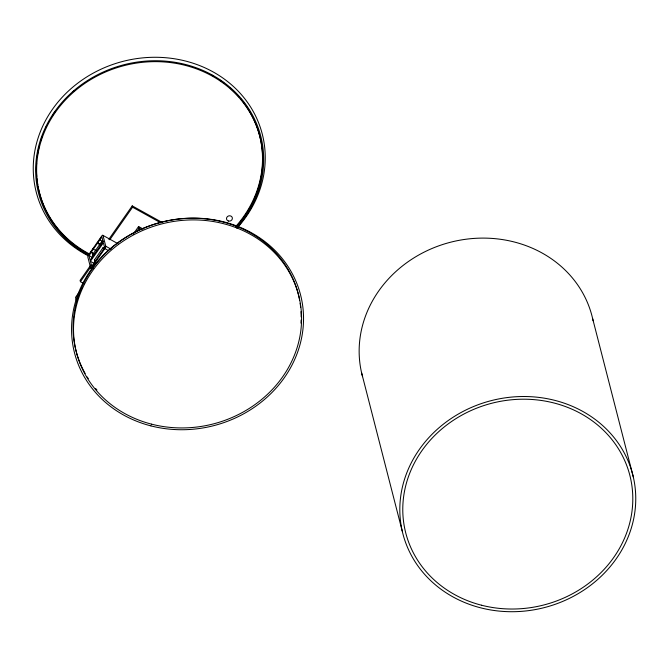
<?xml version="1.0" encoding="UTF-8"?>
<svg xmlns="http://www.w3.org/2000/svg" width="669" height="669" viewBox="0 0 669 669"><rect width="100%" height="100%" fill="white"/><g stroke="black" fill="none" stroke-linecap="round" stroke-linejoin="round"><path stroke-width="1" d="M88.918 255.483L101.897 236.935L103.135 241.743L90.148 260.291L88.918 255.483L92.447 257.44M93.116 256.378L92.69 254.488L101.588 241.768L103.402 241.342M90.415 261.32L103.394 242.772L104.682 247.773L91.695 266.321L90.415 261.32L93.953 263.277M90.875 264.957L80.088 280.37L80.431 281.699L84.077 283.723M94.99 262.424L94.429 259.965L103.085 247.605L104.899 247.179M108.855 239.268L132.228 205.876L162.308 222.543M80.431 281.699L90.616 267.148M109.8 239.745L132.571 207.206L132.228 205.876M90.616 267.868A1.974 0.627 -61 0 0 91.912 267.157L104.891 248.609A1.974 0.627 -61 0 0 105.761 246.225L102.976 235.388A1.974 0.627 -61 0 0 101.68 236.098L88.701 254.646A1.974 0.627 -61 0 0 87.831 257.03L90.616 267.868L92.355 268.829M82.086 288.013L75.522 297.396L76.525 301.284M133.24 234.158L138.583 226.523L143.133 229.041M136.635 231.583L139.01 228.188L138.583 226.523M103.603 241.509L99.731 240.029L99.522 239.193M96.144 250.415L93.242 249.294L93.024 248.467M132.571 207.206L160.828 222.861M139.01 228.188L141.744 229.701M102.976 235.388L118.129 243.784M105.761 246.225L110.979 249.119M104.891 248.609L108.395 250.549M91.912 267.157L93.66 268.127M100.559 244.72L97.356 242.287L97.565 243.115L99.974 244.946M94.07 253.994L90.867 251.552L91.076 252.389L93.484 254.22M592.667 318.737L633.342 477.139A118.664 106.831 -14.4 0 1 480.585 607.812A118.664 106.831 -14.4 0 1 439.441 427.391A118.664 106.831 -14.4 0 1 633.342 477.139M361.569 372.683L402.236 531.086M101.588 241.768L102.014 243.432M103.085 247.605L103.519 249.269M94.429 259.965L94.864 261.638M92.69 254.488L93.116 256.152M88.701 255.366A114.708 103.277 -14.4 0 1 56.263 109.49A114.708 103.277 -14.4 0 1 219.365 79.31A114.708 103.277 -14.4 0 1 236.592 228.004M89.228 254.58A113.722 102.382 -14.4 0 1 57.066 109.967A113.722 102.382 -14.4 0 1 218.763 80.054A113.722 102.382 -14.4 0 1 235.839 227.452M250.532 113.12A113.722 102.382 -14.4 0 1 235.622 226.624M89.905 254.212A113.722 102.382 -14.4 0 1 38.091 186.768M37.723 184.744A113.722 102.382 -14.4 0 1 36.887 178.59M36.703 176.524A113.722 102.382 -14.4 0 1 36.611 163.06M37.18 157.09A113.722 102.382 -14.4 0 1 39.237 146.126M40.592 141.218A113.722 102.382 -14.4 0 1 42.18 136.401M45.684 127.863A113.722 102.382 -14.4 0 1 46.579 125.989M52.742 115.076A113.722 102.382 -14.4 0 1 55.067 111.614M72.829 91.745A113.722 102.382 -14.4 0 1 74.384 90.399M211.672 75.053A113.722 102.382 -14.4 0 1 213.47 76.082M219.641 79.945A113.722 102.382 -14.4 0 1 223.872 82.956M230.261 88.166A113.722 102.382 -14.4 0 1 233.255 90.925M233.983 91.628A113.722 102.382 -14.4 0 1 239.042 96.963M240.414 98.56A113.722 102.382 -14.4 0 1 241.752 100.183M243.056 101.839A113.722 102.382 -14.4 0 1 250.022 112.225M88.04 255.683A116.682 105.058 -14.4 0 1 53.963 107.224A116.682 105.058 -14.4 0 1 220.185 76.199A116.682 105.058 -14.4 0 1 237.294 227.828M85.164 373.503A114.708 103.277 -14.4 0 1 151.93 225.06A114.708 103.277 -14.4 0 1 299.637 300.23M300.147 303.308A114.708 103.277 -14.4 0 1 300.665 307.464M300.991 311.645A114.708 103.277 -14.4 0 1 301.15 316.88M301.1 320.016A114.708 103.277 -14.4 0 1 300.95 323.135M96.938 390.01A114.708 103.277 -14.4 0 1 95.6 388.463M88.291 378.654A114.708 103.277 -14.4 0 1 87.204 376.948M362.565 376.672A118.664 106.831 -14.4 0 1 452.252 241.802A118.664 106.831 -14.4 0 1 593.102 320.744M228.564 221.054A2.969 2.668 -14.4 0 0 232.319 217.726A2.969 2.668 -14.4 0 0 227.443 216.572A2.969 2.668 -14.4 0 0 228.564 221.054M150.96 425.894A116.682 105.058 -14.4 0 0 301.167 297.404A116.682 105.058 -14.4 0 0 110.502 248.475A116.682 105.058 -14.4 0 0 150.96 425.894M151.579 424.163A114.708 103.277 -14.4 0 0 299.244 297.847A114.708 103.277 -14.4 0 0 111.807 249.754A114.708 103.277 -14.4 0 0 151.579 424.163M481.513 605.219A115.695 104.163 -14.4 0 0 630.449 477.817A115.695 104.163 -14.4 0 0 441.406 429.306A115.695 104.163 -14.4 0 0 481.513 605.219"/></g></svg>
